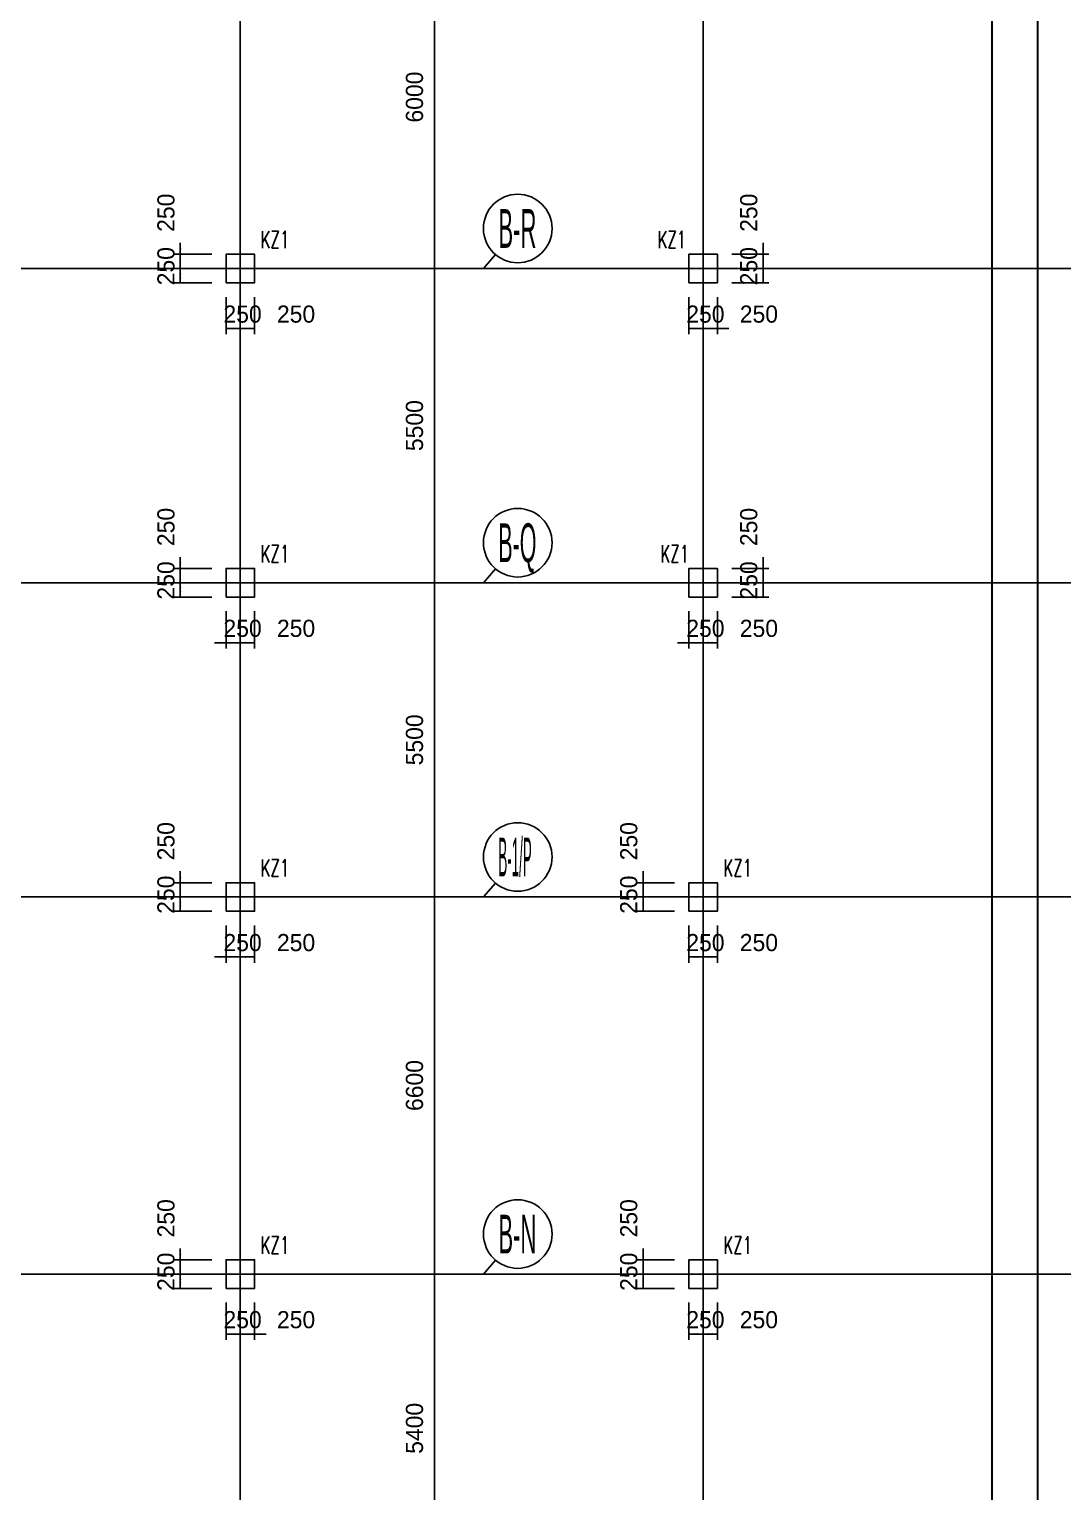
# Model space of a CAD drawing. Extents: x 387171 to 699106, y 11966 to 245688.
# Drawn here: x 559364 to 577452, y 151678 to 177275 of the extents above; entities that cross this region are included whole.
import ezdxf

# ---------------------------------------------------------------- set-up
doc = ezdxf.new("R2010")
doc.units = 0
doc.header["$LTSCALE"] = 100
doc.header["$MEASUREMENT"] = 0
for name, color, linetype in [('COLU', 7, 'Continuous'), ('DIM', 3, 'Continuous'), ('DOTE', 253, 'Continuous'), ('h后浇带', 51, 'Continuous'), ('L-AXIS', 3, 'Continuous'), ('NUM', 7, 'Continuous')]:
    doc.layers.add(name, color=color, linetype=linetype)
doc.styles.add('hztxt', font='hztxt')
doc.styles.get("Standard").update_dxf_attribs({"font": 'standard'})
doc.dimstyles.get("Standard").update_dxf_attribs({"dimtxt": 300, "dimasz": 100, "dimexe": 100, "dimexo": 250, "dimgap": 100, "dimtad": 0, "dimtoh": 1, "dimdec": 0, "dimdsep": 46, "dimcen": 0.09, "dimclrt": 7, "dimadec": 0, "dimazin": 0, "dimtfac": 1, "dimtdec": 4, "dimtofl": 0, "dimtmove": 0, "dimatfit": 3, "dimfxl": 1, "dimtolj": 1, "dimtzin": 0, "dimarcsym": 0})

# ---------------------------------------------------------------- blocks, each defined once
blk = doc.blocks.new('*D2939')
at = {"layer": 'L-AXIS', "color": 0, "linetype": 'ByBlock', "lineweight": -2}
for p, q in [((565446, 173088), (566558, 173088)), ((566458, 167588), (566458, 173088)), ((565446, 167588), (566558, 167588))]:
    blk.add_line(p, q, dxfattribs=at)
for points in [[(566458, 173088), (566474, 172988), (566441, 172988)], [(566458, 167588), (566441, 167688), (566474, 167688)]]:
    blk.add_solid(points, dxfattribs=at)
at = {"layer": 'L-AXIS', "color": 7, "linetype": 'Continuous', "lineweight": -2, "insert": (566108, 170338), "char_height": 300, "width": 780, "attachment_point": 5, "rotation": 90, "style": 'hztxt'}
blk.add_mtext('5500', dxfattribs=at)
blk = doc.blocks.new('*D3340')
at = {"layer": 'L-AXIS', "color": 0, "linetype": 'ByBlock', "lineweight": -2}
for p, q in [((565446, 155488), (566558, 155488)), ((566458, 150088), (566458, 155488)), ((565446, 150088), (566558, 150088))]:
    blk.add_line(p, q, dxfattribs=at)
for points in [[(566458, 155488), (566474, 155388), (566441, 155388)], [(566458, 150088), (566441, 150188), (566474, 150188)]]:
    blk.add_solid(points, dxfattribs=at)
at = {"layer": 'L-AXIS', "color": 7, "linetype": 'Continuous', "lineweight": -2, "insert": (566108, 152788), "char_height": 300, "width": 785, "attachment_point": 5, "rotation": 90, "style": 'hztxt'}
blk.add_mtext('5400', dxfattribs=at)
blk = doc.blocks.new('_AXISO')
blk.add_circle((0, 0), 0.5)
blk = doc.blocks.new('*D1667')
at = {"layer": 'L-AXIS', "color": 0, "linetype": 'ByBlock', "lineweight": -2}
for p, q in [((565446, 167588), (566558, 167588)), ((566458, 162088), (566458, 167588)), ((565446, 162088), (566558, 162088))]:
    blk.add_line(p, q, dxfattribs=at)
for points in [[(566458, 167588), (566474, 167488), (566441, 167488)], [(566458, 162088), (566441, 162188), (566474, 162188)]]:
    blk.add_solid(points, dxfattribs=at)
at = {"layer": 'L-AXIS', "color": 7, "linetype": 'Continuous', "lineweight": -2, "insert": (566108, 164838), "char_height": 300, "width": 780, "attachment_point": 5, "rotation": 90, "style": 'hztxt'}
blk.add_mtext('5500', dxfattribs=at)
blk = doc.blocks.new('*D1911')
at = {"layer": 'L-AXIS', "color": 0, "linetype": 'ByBlock', "lineweight": -2}
for p, q in [((565446, 162088), (566558, 162088)), ((566458, 155488), (566458, 162088)), ((565446, 155488), (566558, 155488))]:
    blk.add_line(p, q, dxfattribs=at)
for points in [[(566458, 162088), (566474, 161988), (566441, 161988)], [(566458, 155488), (566441, 155588), (566474, 155588)]]:
    blk.add_solid(points, dxfattribs=at)
at = {"layer": 'L-AXIS', "color": 7, "linetype": 'Continuous', "lineweight": -2, "insert": (566108, 158788), "char_height": 300, "width": 765, "attachment_point": 5, "rotation": 90, "style": 'hztxt'}
blk.add_mtext('6600', dxfattribs=at)
blk = doc.blocks.new('*D901')
at = {"layer": 'L-AXIS', "color": 0, "linetype": 'ByBlock', "lineweight": -2}
for p, q in [((565446, 179088), (566558, 179088)), ((566458, 173088), (566458, 179088)), ((565446, 173088), (566558, 173088))]:
    blk.add_line(p, q, dxfattribs=at)
for points in [[(566458, 179088), (566474, 178988), (566441, 178988)], [(566458, 173088), (566441, 173188), (566474, 173188)]]:
    blk.add_solid(points, dxfattribs=at)
at = {"layer": 'L-AXIS', "color": 7, "linetype": 'Continuous', "lineweight": -2, "insert": (566108, 176088), "char_height": 300, "width": 770, "attachment_point": 5, "rotation": 90, "style": 'hztxt'}
blk.add_mtext('6000', dxfattribs=at)
blk = doc.blocks.new('*D1064')
at = {"layer": 'DIM', "color": 0, "linetype": 'ByBlock', "lineweight": -2}
for p, q in [((562558, 173338), (561908, 173338)), ((562008, 173538), (562008, 172888)), ((562558, 173088), (561908, 173088))]:
    blk.add_line(p, q, dxfattribs=at)
for points in [[(562008, 173338), (561991, 173438), (562025, 173438)], [(562008, 173088), (562025, 172988), (561991, 172988)]]:
    blk.add_solid(points, dxfattribs=at)
at = {"layer": 'DIM', "color": 7, "linetype": 'Continuous', "lineweight": -2, "insert": (561758, 174064), "char_height": 300, "width": 566.67, "attachment_point": 5, "rotation": 90, "style": 'hztxt'}
blk.add_mtext('250', dxfattribs=at)
blk = doc.blocks.new('*D1034')
at = {"layer": 'DIM', "color": 0, "linetype": 'ByBlock', "lineweight": -2}
for p, q in [((562558, 173088), (561908, 173088)), ((562008, 173088), (562008, 172838)), ((562558, 172838), (561908, 172838))]:
    blk.add_line(p, q, dxfattribs=at)
for points in [[(562008, 173088), (562025, 172988), (561991, 172988)], [(562008, 172838), (561991, 172938), (562025, 172938)]]:
    blk.add_solid(points, dxfattribs=at)
at = {"layer": 'DIM', "color": 7, "linetype": 'Continuous', "lineweight": -2, "insert": (561758, 173128), "char_height": 300, "width": 566.67, "attachment_point": 5, "rotation": 90, "style": 'hztxt'}
blk.add_mtext('250', dxfattribs=at)
blk = doc.blocks.new('*D1282')
at = {"layer": 'DIM', "color": 0, "linetype": 'ByBlock', "lineweight": -2}
for p, q in [((562808, 172588), (562808, 171938)), ((563058, 172588), (563058, 171938)), ((562808, 172038), (563058, 172038))]:
    blk.add_line(p, q, dxfattribs=at)
for points in [[(562808, 172038), (562908, 172055), (562908, 172021)], [(563058, 172038), (562958, 172021), (562958, 172055)]]:
    blk.add_solid(points, dxfattribs=at)
at = {"layer": 'DIM', "color": 7, "linetype": 'Continuous', "lineweight": -2, "insert": (563098, 172288), "char_height": 300, "width": 566.67, "attachment_point": 5, "style": 'hztxt'}
blk.add_mtext('250', dxfattribs=at)
blk = doc.blocks.new('*D3690')
at = {"layer": 'DIM', "color": 0, "linetype": 'ByBlock', "lineweight": -2}
for p, q in [((563058, 172588), (563058, 171938)), ((563308, 172588), (563308, 171938)), ((563058, 172038), (563308, 172038))]:
    blk.add_line(p, q, dxfattribs=at)
for points in [[(563058, 172038), (563158, 172055), (563158, 172021)], [(563308, 172038), (563208, 172021), (563208, 172055)]]:
    blk.add_solid(points, dxfattribs=at)
at = {"layer": 'DIM', "color": 7, "linetype": 'Continuous', "lineweight": -2, "insert": (564034, 172288), "char_height": 300, "width": 566.67, "attachment_point": 5, "style": 'hztxt'}
blk.add_mtext('250', dxfattribs=at)
blk = doc.blocks.new('*D4139')
at = {"layer": 'DIM', "color": 0, "linetype": 'ByBlock', "lineweight": -2}
for p, q in [((570908, 172588), (570908, 171938)), ((571158, 172588), (571158, 171938)), ((570908, 172038), (571158, 172038))]:
    blk.add_line(p, q, dxfattribs=at)
for points in [[(570908, 172038), (571008, 172055), (571008, 172021)], [(571158, 172038), (571058, 172021), (571058, 172055)]]:
    blk.add_solid(points, dxfattribs=at)
at = {"layer": 'DIM', "color": 7, "linetype": 'Continuous', "lineweight": -2, "insert": (571198, 172288), "char_height": 300, "width": 566.67, "attachment_point": 5, "style": 'hztxt'}
blk.add_mtext('250', dxfattribs=at)
blk = doc.blocks.new('*D8')
at = {"layer": 'DIM', "color": 0, "linetype": 'ByBlock', "lineweight": -2}
for p, q in [((571158, 172588), (571158, 171938)), ((571408, 172588), (571408, 171938)), ((570958, 172038), (571608, 172038))]:
    blk.add_line(p, q, dxfattribs=at)
for points in [[(571158, 172038), (571058, 172021), (571058, 172055)], [(571408, 172038), (571508, 172055), (571508, 172021)]]:
    blk.add_solid(points, dxfattribs=at)
at = {"layer": 'DIM', "color": 7, "linetype": 'Continuous', "lineweight": -2, "insert": (572134, 172288), "char_height": 300, "width": 566.67, "attachment_point": 5, "style": 'hztxt'}
blk.add_mtext('250', dxfattribs=at)
blk = doc.blocks.new('*D237')
at = {"layer": 'DIM', "color": 0, "linetype": 'ByBlock', "lineweight": -2}
for p, q in [((571658, 173088), (572308, 173088)), ((572208, 172838), (572208, 173088)), ((571658, 172838), (572308, 172838))]:
    blk.add_line(p, q, dxfattribs=at)
for points in [[(572208, 173088), (572225, 172988), (572191, 172988)], [(572208, 172838), (572191, 172938), (572225, 172938)]]:
    blk.add_solid(points, dxfattribs=at)
at = {"layer": 'DIM', "color": 7, "linetype": 'Continuous', "lineweight": -2, "insert": (571958, 173128), "char_height": 300, "width": 566.67, "attachment_point": 5, "rotation": 90, "style": 'hztxt'}
blk.add_mtext('250', dxfattribs=at)
blk = doc.blocks.new('*D205')
at = {"layer": 'DIM', "color": 0, "linetype": 'ByBlock', "lineweight": -2}
for p, q in [((571658, 173338), (572308, 173338)), ((572208, 172888), (572208, 173538)), ((571658, 173088), (572308, 173088))]:
    blk.add_line(p, q, dxfattribs=at)
for points in [[(572208, 173338), (572191, 173438), (572225, 173438)], [(572208, 173088), (572225, 172988), (572191, 172988)]]:
    blk.add_solid(points, dxfattribs=at)
at = {"layer": 'DIM', "color": 7, "linetype": 'Continuous', "lineweight": -2, "insert": (571958, 174064), "char_height": 300, "width": 566.67, "attachment_point": 5, "rotation": 90, "style": 'hztxt'}
blk.add_mtext('250', dxfattribs=at)
blk = doc.blocks.new('*D1513')
at = {"layer": 'DIM', "color": 0, "linetype": 'ByBlock', "lineweight": -2}
for p, q in [((562008, 168038), (562008, 167388)), ((562558, 167838), (561908, 167838)), ((562558, 167588), (561908, 167588))]:
    blk.add_line(p, q, dxfattribs=at)
for points in [[(562008, 167838), (561991, 167938), (562025, 167938)], [(562008, 167588), (562025, 167488), (561991, 167488)]]:
    blk.add_solid(points, dxfattribs=at)
at = {"layer": 'DIM', "color": 7, "linetype": 'Continuous', "lineweight": -2, "insert": (561758, 168564), "char_height": 300, "width": 566.67, "attachment_point": 5, "rotation": 90, "style": 'hztxt'}
blk.add_mtext('250', dxfattribs=at)
blk = doc.blocks.new('*D1762')
at = {"layer": 'DIM', "color": 0, "linetype": 'ByBlock', "lineweight": -2}
for p, q in [((562558, 167588), (561908, 167588)), ((562008, 167588), (562008, 167338)), ((562558, 167338), (561908, 167338))]:
    blk.add_line(p, q, dxfattribs=at)
for points in [[(562008, 167588), (562025, 167488), (561991, 167488)], [(562008, 167338), (561991, 167438), (562025, 167438)]]:
    blk.add_solid(points, dxfattribs=at)
at = {"layer": 'DIM', "color": 7, "linetype": 'Continuous', "lineweight": -2, "insert": (561758, 167628), "char_height": 300, "width": 566.67, "attachment_point": 5, "rotation": 90, "style": 'hztxt'}
blk.add_mtext('250', dxfattribs=at)
blk = doc.blocks.new('*D1732')
at = {"layer": 'DIM', "color": 0, "linetype": 'ByBlock', "lineweight": -2}
for p, q in [((562808, 167088), (562808, 166438)), ((563058, 167088), (563058, 166438)), ((562608, 166538), (563258, 166538))]:
    blk.add_line(p, q, dxfattribs=at)
for points in [[(562808, 166538), (562708, 166521), (562708, 166555)], [(563058, 166538), (563158, 166555), (563158, 166521)]]:
    blk.add_solid(points, dxfattribs=at)
at = {"layer": 'DIM', "color": 7, "linetype": 'Continuous', "lineweight": -2, "insert": (563098, 166788), "char_height": 300, "width": 566.67, "attachment_point": 5, "style": 'hztxt'}
blk.add_mtext('250', dxfattribs=at)
blk = doc.blocks.new('*D1937')
at = {"layer": 'DIM', "color": 0, "linetype": 'ByBlock', "lineweight": -2}
for p, q in [((563058, 167088), (563058, 166438)), ((563308, 167088), (563308, 166438)), ((563058, 166538), (563308, 166538))]:
    blk.add_line(p, q, dxfattribs=at)
for points in [[(563058, 166538), (563158, 166555), (563158, 166521)], [(563308, 166538), (563208, 166521), (563208, 166555)]]:
    blk.add_solid(points, dxfattribs=at)
at = {"layer": 'DIM', "color": 7, "linetype": 'Continuous', "lineweight": -2, "insert": (564034, 166788), "char_height": 300, "width": 566.67, "attachment_point": 5, "style": 'hztxt'}
blk.add_mtext('250', dxfattribs=at)
blk = doc.blocks.new('*D2201')
at = {"layer": 'DIM', "color": 0, "linetype": 'ByBlock', "lineweight": -2}
for p, q in [((570908, 167088), (570908, 166438)), ((571158, 167088), (571158, 166438)), ((570708, 166538), (571358, 166538))]:
    blk.add_line(p, q, dxfattribs=at)
for points in [[(570908, 166538), (570808, 166521), (570808, 166555)], [(571158, 166538), (571258, 166555), (571258, 166521)]]:
    blk.add_solid(points, dxfattribs=at)
at = {"layer": 'DIM', "color": 7, "linetype": 'Continuous', "lineweight": -2, "insert": (571198, 166788), "char_height": 300, "width": 566.67, "attachment_point": 5, "style": 'hztxt'}
blk.add_mtext('250', dxfattribs=at)
blk = doc.blocks.new('*D424')
at = {"layer": 'DIM', "color": 0, "linetype": 'ByBlock', "lineweight": -2}
for p, q in [((571158, 167088), (571158, 166438)), ((571408, 167088), (571408, 166438)), ((571158, 166538), (571408, 166538))]:
    blk.add_line(p, q, dxfattribs=at)
for points in [[(571158, 166538), (571258, 166555), (571258, 166521)], [(571408, 166538), (571308, 166521), (571308, 166555)]]:
    blk.add_solid(points, dxfattribs=at)
at = {"layer": 'DIM', "color": 7, "linetype": 'Continuous', "lineweight": -2, "insert": (572134, 166788), "char_height": 300, "width": 566.67, "attachment_point": 5, "style": 'hztxt'}
blk.add_mtext('250', dxfattribs=at)
blk = doc.blocks.new('*D681')
at = {"layer": 'DIM', "color": 0, "linetype": 'ByBlock', "lineweight": -2}
for p, q in [((571658, 167588), (572308, 167588)), ((572208, 167338), (572208, 167588)), ((571658, 167338), (572308, 167338))]:
    blk.add_line(p, q, dxfattribs=at)
for points in [[(572208, 167588), (572225, 167488), (572191, 167488)], [(572208, 167338), (572191, 167438), (572225, 167438)]]:
    blk.add_solid(points, dxfattribs=at)
at = {"layer": 'DIM', "color": 7, "linetype": 'Continuous', "lineweight": -2, "insert": (571958, 167628), "char_height": 300, "width": 566.67, "attachment_point": 5, "rotation": 90, "style": 'hztxt'}
blk.add_mtext('250', dxfattribs=at)
blk = doc.blocks.new('*D897')
at = {"layer": 'DIM', "color": 0, "linetype": 'ByBlock', "lineweight": -2}
for p, q in [((572208, 167388), (572208, 168038)), ((571658, 167838), (572308, 167838)), ((571658, 167588), (572308, 167588))]:
    blk.add_line(p, q, dxfattribs=at)
for points in [[(572208, 167838), (572191, 167938), (572225, 167938)], [(572208, 167588), (572225, 167488), (572191, 167488)]]:
    blk.add_solid(points, dxfattribs=at)
at = {"layer": 'DIM', "color": 7, "linetype": 'Continuous', "lineweight": -2, "insert": (571958, 168564), "char_height": 300, "width": 566.67, "attachment_point": 5, "rotation": 90, "style": 'hztxt'}
blk.add_mtext('250', dxfattribs=at)
blk = doc.blocks.new('*D2993')
at = {"layer": 'DIM', "color": 0, "linetype": 'ByBlock', "lineweight": -2}
for p, q in [((562558, 162338), (561908, 162338)), ((562008, 162538), (562008, 161888)), ((562558, 162088), (561908, 162088))]:
    blk.add_line(p, q, dxfattribs=at)
for points in [[(562008, 162338), (561991, 162438), (562025, 162438)], [(562008, 162088), (562025, 161988), (561991, 161988)]]:
    blk.add_solid(points, dxfattribs=at)
at = {"layer": 'DIM', "color": 7, "linetype": 'Continuous', "lineweight": -2, "insert": (561758, 163064), "char_height": 300, "width": 566.67, "attachment_point": 5, "rotation": 90, "style": 'hztxt'}
blk.add_mtext('250', dxfattribs=at)
blk = doc.blocks.new('*D3443')
at = {"layer": 'DIM', "color": 0, "linetype": 'ByBlock', "lineweight": -2}
for p, q in [((562558, 162088), (561908, 162088)), ((562008, 162088), (562008, 161838)), ((562558, 161838), (561908, 161838))]:
    blk.add_line(p, q, dxfattribs=at)
for points in [[(562008, 162088), (562025, 161988), (561991, 161988)], [(562008, 161838), (561991, 161938), (562025, 161938)]]:
    blk.add_solid(points, dxfattribs=at)
at = {"layer": 'DIM', "color": 7, "linetype": 'Continuous', "lineweight": -2, "insert": (561758, 162128), "char_height": 300, "width": 566.67, "attachment_point": 5, "rotation": 90, "style": 'hztxt'}
blk.add_mtext('250', dxfattribs=at)
blk = doc.blocks.new('*D1512')
at = {"layer": 'DIM', "color": 0, "linetype": 'ByBlock', "lineweight": -2}
for p, q in [((562808, 161588), (562808, 160938)), ((563058, 161588), (563058, 160938)), ((562608, 161038), (563258, 161038))]:
    blk.add_line(p, q, dxfattribs=at)
for points in [[(562808, 161038), (562708, 161021), (562708, 161055)], [(563058, 161038), (563158, 161055), (563158, 161021)]]:
    blk.add_solid(points, dxfattribs=at)
at = {"layer": 'DIM', "color": 7, "linetype": 'Continuous', "lineweight": -2, "insert": (563098, 161288), "char_height": 300, "width": 566.67, "attachment_point": 5, "style": 'hztxt'}
blk.add_mtext('250', dxfattribs=at)
blk = doc.blocks.new('*D1761')
at = {"layer": 'DIM', "color": 0, "linetype": 'ByBlock', "lineweight": -2}
for p, q in [((563058, 161588), (563058, 160938)), ((563308, 161588), (563308, 160938)), ((563058, 161038), (563308, 161038))]:
    blk.add_line(p, q, dxfattribs=at)
for points in [[(563058, 161038), (563158, 161055), (563158, 161021)], [(563308, 161038), (563208, 161021), (563208, 161055)]]:
    blk.add_solid(points, dxfattribs=at)
at = {"layer": 'DIM', "color": 7, "linetype": 'Continuous', "lineweight": -2, "insert": (564034, 161288), "char_height": 300, "width": 566.67, "attachment_point": 5, "style": 'hztxt'}
blk.add_mtext('250', dxfattribs=at)
blk = doc.blocks.new('*D2007')
at = {"layer": 'DIM', "color": 0, "linetype": 'ByBlock', "lineweight": -2}
for p, q in [((570658, 162338), (570008, 162338)), ((570108, 162538), (570108, 161888)), ((570658, 162088), (570008, 162088))]:
    blk.add_line(p, q, dxfattribs=at)
for points in [[(570108, 162338), (570091, 162438), (570125, 162438)], [(570108, 162088), (570125, 161988), (570091, 161988)]]:
    blk.add_solid(points, dxfattribs=at)
at = {"layer": 'DIM', "color": 7, "linetype": 'Continuous', "lineweight": -2, "insert": (569858, 163064), "char_height": 300, "width": 566.67, "attachment_point": 5, "rotation": 90, "style": 'hztxt'}
blk.add_mtext('250', dxfattribs=at)
blk = doc.blocks.new('*D1936')
at = {"layer": 'DIM', "color": 0, "linetype": 'ByBlock', "lineweight": -2}
for p, q in [((570658, 162088), (570008, 162088)), ((570108, 162088), (570108, 161838)), ((570658, 161838), (570008, 161838))]:
    blk.add_line(p, q, dxfattribs=at)
for points in [[(570108, 162088), (570125, 161988), (570091, 161988)], [(570108, 161838), (570091, 161938), (570125, 161938)]]:
    blk.add_solid(points, dxfattribs=at)
at = {"layer": 'DIM', "color": 7, "linetype": 'Continuous', "lineweight": -2, "insert": (569858, 162128), "char_height": 300, "width": 566.67, "attachment_point": 5, "rotation": 90, "style": 'hztxt'}
blk.add_mtext('250', dxfattribs=at)
blk = doc.blocks.new('*D2198')
at = {"layer": 'DIM', "color": 0, "linetype": 'ByBlock', "lineweight": -2}
for p, q in [((570908, 161588), (570908, 160938)), ((571158, 161588), (571158, 160938)), ((570908, 161038), (571158, 161038))]:
    blk.add_line(p, q, dxfattribs=at)
for points in [[(570908, 161038), (571008, 161055), (571008, 161021)], [(571158, 161038), (571058, 161021), (571058, 161055)]]:
    blk.add_solid(points, dxfattribs=at)
at = {"layer": 'DIM', "color": 7, "linetype": 'Continuous', "lineweight": -2, "insert": (571198, 161288), "char_height": 300, "width": 566.67, "attachment_point": 5, "style": 'hztxt'}
blk.add_mtext('250', dxfattribs=at)
blk = doc.blocks.new('*D146')
at = {"layer": 'DIM', "color": 0, "linetype": 'ByBlock', "lineweight": -2}
for p, q in [((571158, 161588), (571158, 160938)), ((571408, 161588), (571408, 160938)), ((571158, 161038), (571408, 161038))]:
    blk.add_line(p, q, dxfattribs=at)
for points in [[(571158, 161038), (571258, 161055), (571258, 161021)], [(571408, 161038), (571308, 161021), (571308, 161055)]]:
    blk.add_solid(points, dxfattribs=at)
at = {"layer": 'DIM', "color": 7, "linetype": 'Continuous', "lineweight": -2, "insert": (572134, 161288), "char_height": 300, "width": 566.67, "attachment_point": 5, "style": 'hztxt'}
blk.add_mtext('250', dxfattribs=at)
blk = doc.blocks.new('*D1964')
at = {"layer": 'DIM', "color": 0, "linetype": 'ByBlock', "lineweight": -2}
for p, q in [((562008, 155938), (562008, 155288)), ((562558, 155738), (561908, 155738)), ((562558, 155488), (561908, 155488))]:
    blk.add_line(p, q, dxfattribs=at)
for points in [[(562008, 155738), (561991, 155838), (562025, 155838)], [(562008, 155488), (562025, 155388), (561991, 155388)]]:
    blk.add_solid(points, dxfattribs=at)
at = {"layer": 'DIM', "color": 7, "linetype": 'Continuous', "lineweight": -2, "insert": (561758, 156464), "char_height": 300, "width": 566.67, "attachment_point": 5, "rotation": 90, "style": 'hztxt'}
blk.add_mtext('250', dxfattribs=at)
blk = doc.blocks.new('*D2172')
at = {"layer": 'DIM', "color": 0, "linetype": 'ByBlock', "lineweight": -2}
for p, q in [((562558, 155488), (561908, 155488)), ((562008, 155488), (562008, 155238)), ((562558, 155238), (561908, 155238))]:
    blk.add_line(p, q, dxfattribs=at)
for points in [[(562008, 155488), (562025, 155388), (561991, 155388)], [(562008, 155238), (561991, 155338), (562025, 155338)]]:
    blk.add_solid(points, dxfattribs=at)
at = {"layer": 'DIM', "color": 7, "linetype": 'Continuous', "lineweight": -2, "insert": (561758, 155528), "char_height": 300, "width": 566.67, "attachment_point": 5, "rotation": 90, "style": 'hztxt'}
blk.add_mtext('250', dxfattribs=at)
blk = doc.blocks.new('*D165')
at = {"layer": 'DIM', "color": 0, "linetype": 'ByBlock', "lineweight": -2}
for p, q in [((562808, 154988), (562808, 154338)), ((563058, 154988), (563058, 154338)), ((562808, 154438), (563058, 154438))]:
    blk.add_line(p, q, dxfattribs=at)
for points in [[(562808, 154438), (562908, 154455), (562908, 154421)], [(563058, 154438), (562958, 154421), (562958, 154455)]]:
    blk.add_solid(points, dxfattribs=at)
at = {"layer": 'DIM', "color": 7, "linetype": 'Continuous', "lineweight": -2, "insert": (563098, 154688), "char_height": 300, "width": 566.67, "attachment_point": 5, "style": 'hztxt'}
blk.add_mtext('250', dxfattribs=at)
blk = doc.blocks.new('*D655')
at = {"layer": 'DIM', "color": 0, "linetype": 'ByBlock', "lineweight": -2}
for p, q in [((563058, 154988), (563058, 154338)), ((563308, 154988), (563308, 154338)), ((562858, 154438), (563508, 154438))]:
    blk.add_line(p, q, dxfattribs=at)
for points in [[(563058, 154438), (562958, 154421), (562958, 154455)], [(563308, 154438), (563408, 154455), (563408, 154421)]]:
    blk.add_solid(points, dxfattribs=at)
at = {"layer": 'DIM', "color": 7, "linetype": 'Continuous', "lineweight": -2, "insert": (564034, 154688), "char_height": 300, "width": 566.67, "attachment_point": 5, "style": 'hztxt'}
blk.add_mtext('250', dxfattribs=at)
blk = doc.blocks.new('*D914')
at = {"layer": 'DIM', "color": 0, "linetype": 'ByBlock', "lineweight": -2}
for p, q in [((570108, 155938), (570108, 155288)), ((570658, 155738), (570008, 155738)), ((570658, 155488), (570008, 155488))]:
    blk.add_line(p, q, dxfattribs=at)
for points in [[(570108, 155738), (570091, 155838), (570125, 155838)], [(570108, 155488), (570125, 155388), (570091, 155388)]]:
    blk.add_solid(points, dxfattribs=at)
at = {"layer": 'DIM', "color": 7, "linetype": 'Continuous', "lineweight": -2, "insert": (569858, 156464), "char_height": 300, "width": 566.67, "attachment_point": 5, "rotation": 90, "style": 'hztxt'}
blk.add_mtext('250', dxfattribs=at)
blk = doc.blocks.new('*D1145')
at = {"layer": 'DIM', "color": 0, "linetype": 'ByBlock', "lineweight": -2}
for p, q in [((570658, 155488), (570008, 155488)), ((570108, 155488), (570108, 155238)), ((570658, 155238), (570008, 155238))]:
    blk.add_line(p, q, dxfattribs=at)
for points in [[(570108, 155488), (570125, 155388), (570091, 155388)], [(570108, 155238), (570091, 155338), (570125, 155338)]]:
    blk.add_solid(points, dxfattribs=at)
at = {"layer": 'DIM', "color": 7, "linetype": 'Continuous', "lineweight": -2, "insert": (569858, 155528), "char_height": 300, "width": 566.67, "attachment_point": 5, "rotation": 90, "style": 'hztxt'}
blk.add_mtext('250', dxfattribs=at)
blk = doc.blocks.new('*D1116')
at = {"layer": 'DIM', "color": 0, "linetype": 'ByBlock', "lineweight": -2}
for p, q in [((570908, 154988), (570908, 154338)), ((571158, 154988), (571158, 154338)), ((570908, 154438), (571158, 154438))]:
    blk.add_line(p, q, dxfattribs=at)
for points in [[(570908, 154438), (571008, 154455), (571008, 154421)], [(571158, 154438), (571058, 154421), (571058, 154455)]]:
    blk.add_solid(points, dxfattribs=at)
at = {"layer": 'DIM', "color": 7, "linetype": 'Continuous', "lineweight": -2, "insert": (571198, 154688), "char_height": 300, "width": 566.67, "attachment_point": 5, "style": 'hztxt'}
blk.add_mtext('250', dxfattribs=at)
blk = doc.blocks.new('*D3577')
at = {"layer": 'DIM', "color": 0, "linetype": 'ByBlock', "lineweight": -2}
for p, q in [((571158, 154988), (571158, 154338)), ((571408, 154988), (571408, 154338)), ((571158, 154438), (571408, 154438))]:
    blk.add_line(p, q, dxfattribs=at)
for points in [[(571158, 154438), (571258, 154455), (571258, 154421)], [(571408, 154438), (571308, 154421), (571308, 154455)]]:
    blk.add_solid(points, dxfattribs=at)
at = {"layer": 'DIM', "color": 7, "linetype": 'Continuous', "lineweight": -2, "insert": (572134, 154688), "char_height": 300, "width": 566.67, "attachment_point": 5, "style": 'hztxt'}
blk.add_mtext('250', dxfattribs=at)
blk = doc.blocks.new('后浇带现场')
at = {"color": 6, "lineweight": 30}
for points in [[(760007, 730049), (760007, 673430), (717757, 673430), (717757, 730049)], [(759207, 730049), (759207, 674230), (718557, 674230), (718557, 730049)]]:
    blk.add_lwpolyline(points, dxfattribs=at)
at = {"layer": 'h后浇带', "color": 1}
for p, q in [((759207, 651530), (759207, 730049)), ((760007, 730049), (760007, 651530))]:
    blk.add_line(p, q, dxfattribs=at)

msp = doc.modelspace()

# ---------------------------------------------------------------- linework, layer by layer
at = {"layer": 'COLU'}
for points in [[(562808.1, 172837.9), (563308.1, 172837.9), (563308.1, 173337.9), (562808.1, 173337.9)], [(570908.1, 172837.9), (571408.1, 172837.9), (571408.1, 173337.9), (570908.1, 173337.9)], [(562808.1, 167337.9), (563308.1, 167337.9), (563308.1, 167837.9), (562808.1, 167837.9)], [(570908.1, 167337.9), (571408.1, 167337.9), (571408.1, 167837.9), (570908.1, 167837.9)], [(562808.1, 161837.9), (563308.1, 161837.9), (563308.1, 162337.9), (562808.1, 162337.9)], [(570908.1, 161837.9), (571408.1, 161837.9), (571408.1, 162337.9), (570908.1, 162337.9)], [(562808.1, 155237.9), (563308.1, 155237.9), (563308.1, 155737.9), (562808.1, 155737.9)], [(570908.1, 155237.9), (571408.1, 155237.9), (571408.1, 155737.9), (570908.1, 155737.9)]]:
    msp.add_lwpolyline(points, close=True, dxfattribs=at)
at = {"layer": 'DOTE'}
for p, q in [((571158.1, 213087.9), (571158.1, 94087.9)), ((563058.1, 210429.3), (563058.1, 84089.2)), ((532758.1, 173087.9), (590758.1, 173087.9)), ((532758.1, 167587.9), (599108.1, 167587.9)), ((538758.1, 162087.9), (599108.1, 162087.9)), ((491029.4, 155487.9), (604908.1, 155487.9))]:
    msp.add_line(p, q, dxfattribs=at)
at = {"layer": 'L-AXIS'}
for p, q in [((567313.6, 173087.9), (567523.1, 173332.4)), ((565446, 173087.9), (567313.6, 173087.9)), ((567313.6, 167587.9), (567523.1, 167832.4)), ((565446, 167587.9), (567313.6, 167587.9)), ((567313.6, 162087.9), (567523.1, 162332.4)), ((565446, 162087.9), (567313.6, 162087.9)), ((567313.6, 155487.9), (567523.1, 155732.4)), ((565446, 155487.9), (567313.6, 155487.9))]:
    msp.add_line(p, q, dxfattribs=at)

# ---------------------------------------------------------------- block references
at = {"color": 3, "lineweight": 30}
msp.add_blockref('后浇带现场', (-182998.7, -527042.1), dxfattribs=at)
at = {"layer": 'L-AXIS'}
ref = msp.add_blockref('_AXISO', (567913.6, 173787.9), dxfattribs=dict(at, xscale=1199.999999999997, yscale=1200, rotation=359.9996457873818))
ref.add_attrib('A', 'B-R', (567574.2, 173448.5), dxfattribs={"height": 678.82, "style": 'hztxt', "width": 0.42623})
ref = msp.add_blockref('_AXISO', (567913.6, 168287.9), dxfattribs=dict(at, xscale=1199.999999999997, yscale=1200, rotation=359.9996457873818))
ref.add_attrib('A', 'B-Q', (567574.2, 167948.5), dxfattribs={"height": 678.82, "style": 'hztxt', "width": 0.412698})
ref = msp.add_blockref('_AXISO', (567913.6, 162787.9), dxfattribs=dict(at, xscale=1199.999999999997, yscale=1200, rotation=359.9996457873818))
ref.add_attrib('A', 'B-1/P', (567574.2, 162448.5), dxfattribs={"height": 678.82, "style": 'hztxt', "width": 0.257426})
ref = msp.add_blockref('_AXISO', (567913.6, 156187.9), dxfattribs=dict(at, xscale=1199.999999999997, yscale=1200, rotation=359.9996457873818))
ref.add_attrib('A', 'B-N', (567574.2, 155848.5), dxfattribs={"height": 678.82, "style": 'hztxt', "width": 0.42623})

# ---------------------------------------------------------------- texts
at = {"layer": 'NUM', "color": 200, "width": 0.7}
for p in [(563414.1, 173444), (570361.6, 173444), (563414.1, 167944), (570412.3, 167944), (563414.1, 162444), (571514.1, 162444), (563414.1, 155844), (571514.1, 155844)]:
    msp.add_text('KZ1', height=300, dxfattribs=at).set_placement(p)

# ---------------------------------------------------------------- dimensions: what is measured, and where the dimension line sits
at = {"layer": 'DIM', "color": 200}
for p1, p2, picture, middle in [((562808.1, 173337.9), (562808.1, 173087.9), '*D1064', (561758.1, 173556)), ((571408.1, 173087.9), (571408.1, 173337.9), '*D205', (571958.1, 173556)), ((562808.1, 173087.9), (562808.1, 172837.9), '*D1034', (561758.1, 172619.9)), ((571408.1, 172837.9), (571408.1, 173087.9), '*D237', (571958.1, 172619.9)), ((562808.1, 172837.9), (563058.1, 172837.9), '*D1282', (562590, 172287.9)), ((563058.1, 172837.9), (563308.1, 172837.9), '*D3690', (563526.1, 172287.9)), ((570908.1, 172837.9), (571158.1, 172837.9), '*D4139', (570690, 172287.9)), ((571158.1, 172837.9), (571408.1, 172837.9), '*D8', (571626.1, 172287.9)), ((562808.1, 167837.9), (562808.1, 167587.9), '*D1513', (561758.1, 168056)), ((571408.1, 167587.9), (571408.1, 167837.9), '*D897', (571958.1, 168056)), ((562808.1, 167587.9), (562808.1, 167337.9), '*D1762', (561758.1, 167119.9)), ((571408.1, 167337.9), (571408.1, 167587.9), '*D681', (571958.1, 167119.9)), ((562808.1, 167337.9), (563058.1, 167337.9), '*D1732', (562590, 166787.9)), ((563058.1, 167337.9), (563308.1, 167337.9), '*D1937', (563526.1, 166787.9)), ((570908.1, 167337.9), (571158.1, 167337.9), '*D2201', (570690, 166787.9)), ((571158.1, 167337.9), (571408.1, 167337.9), '*D424', (571626.1, 166787.9)), ((562808.1, 162337.9), (562808.1, 162087.9), '*D2993', (561758.1, 162556)), ((570908.1, 162337.9), (570908.1, 162087.9), '*D2007', (569858.1, 162556)), ((562808.1, 162087.9), (562808.1, 161837.9), '*D3443', (561758.1, 161619.9)), ((570908.1, 162087.9), (570908.1, 161837.9), '*D1936', (569858.1, 161619.9)), ((562808.1, 161837.9), (563058.1, 161837.9), '*D1512', (562590, 161287.9)), ((563058.1, 161837.9), (563308.1, 161837.9), '*D1761', (563526.1, 161287.9)), ((570908.1, 161837.9), (571158.1, 161837.9), '*D2198', (570690, 161287.9)), ((571158.1, 161837.9), (571408.1, 161837.9), '*D146', (571626.1, 161287.9)), ((562808.1, 155737.9), (562808.1, 155487.9), '*D1964', (561758.1, 155956)), ((570908.1, 155737.9), (570908.1, 155487.9), '*D914', (569858.1, 155956)), ((562808.1, 155487.9), (562808.1, 155237.9), '*D2172', (561758.1, 155019.9)), ((570908.1, 155487.9), (570908.1, 155237.9), '*D1145', (569858.1, 155019.9)), ((562808.1, 155237.9), (563058.1, 155237.9), '*D165', (562590, 154687.9)), ((563058.1, 155237.9), (563308.1, 155237.9), '*D655', (563526.1, 154687.9)), ((570908.1, 155237.9), (571158.1, 155237.9), '*D1116', (570690, 154687.9)), ((571158.1, 155237.9), (571408.1, 155237.9), '*D3577', (571626.1, 154687.9))]:
    dim = msp.add_aligned_dim(p1=p1, p2=p2, distance=-800, dimstyle='Standard', dxfattribs=at)
    dim.commit()
    dim.dimension.update_dxf_attribs({"geometry": picture, "text_midpoint": middle})
at = {"layer": 'L-AXIS'}
for base, p1, p2, picture, middle in [((566457.5, 179087.9), (565196, 173087.9), (565196, 179087.9), '*D901', (566107.5, 176087.9)), ((566457.5, 173087.9), (565196, 167587.9), (565196, 173087.9), '*D2939', (566107.5, 170337.9)), ((566457.5, 167587.9), (565196, 162087.9), (565196, 167587.9), '*D1667', (566107.5, 164837.9)), ((566457.5, 162087.9), (565196, 155487.9), (565196, 162087.9), '*D1911', (566107.5, 158787.9)), ((566457.5, 155487.9), (565196, 150087.9), (565196, 155487.9), '*D3340', (566107.5, 152787.9))]:
    dim = msp.add_linear_dim(base=base, p1=p1, p2=p2, angle=90, dimstyle='Standard', dxfattribs=at)
    dim.commit()
    dim.dimension.update_dxf_attribs({"geometry": picture, "text_midpoint": middle})

doc.saveas('drawing.dxf')
